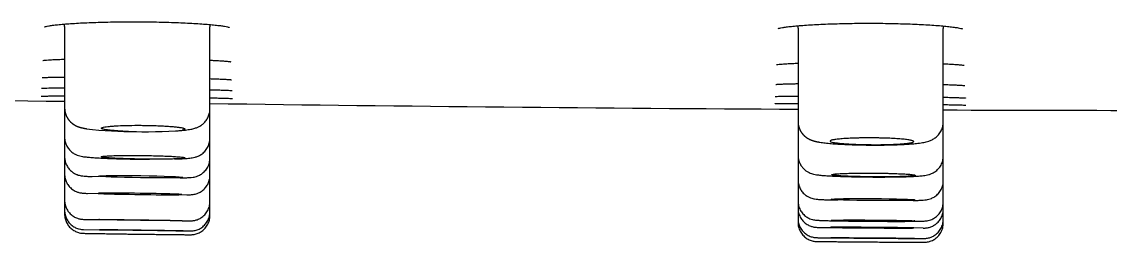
# Model space of a CAD drawing. Header units: millimetres. Extents: x 169 to 4368, y -1049 to 1924.
# Drawn here: x 449.03 to 451.874, y 1204.447 to 1205.024 of the extents above; entities that cross this region are included whole.
import ezdxf

# ---------------------------------------------------------------- set-up
doc = ezdxf.new("R2010")
doc.units = ezdxf.units.MM

msp = doc.modelspace()

# ---------------------------------------------------------------- linework, layer by layer
for p, q in [((449.1415, 1205.0118), (449.1415, 1204.7985)), ((449.5213, 1204.7957), (449.5213, 1205.0107)), ((451.0584, 1205.007), (451.0584, 1204.7633)), ((451.4381, 1204.7617), (451.4381, 1205.0066)), ((449.1415, 1204.7985), (449.1415, 1204.7224)), ((449.5213, 1204.7188), (449.5213, 1204.7957)), ((451.0584, 1204.7633), (451.0584, 1204.675)), ((451.4381, 1204.673), (451.4381, 1204.7617)), ((449.1415, 1204.7224), (449.1415, 1204.671)), ((449.5213, 1204.6672), (449.5213, 1204.7188)), ((449.1415, 1204.671), (449.1415, 1204.6257)), ((449.5213, 1204.622), (449.5213, 1204.6672)), ((451.0584, 1204.675), (451.0584, 1204.6104)), ((451.4381, 1204.6082), (451.4381, 1204.673)), ((449.1415, 1204.6257), (449.1415, 1204.557)), ((449.2138, 1204.6188), (449.231, 1204.6201)), ((449.4439, 1204.6155), (449.432, 1204.6159)), ((449.5213, 1204.5533), (449.5213, 1204.622)), ((451.0584, 1204.6104), (451.0584, 1204.6103)), ((451.0584, 1204.6101), (451.0584, 1204.555)), ((451.4381, 1204.5529), (451.4381, 1204.6082)), ((449.2013, 1204.5748), (449.2295, 1204.5751)), ((449.4482, 1204.5721), (449.4605, 1204.5713)), ((449.1415, 1204.557), (449.1415, 1204.5305)), ((449.5213, 1204.5268), (449.5213, 1204.5533)), ((451.0584, 1204.555), (451.0584, 1204.5362)), ((451.1353, 1204.558), (451.1623, 1204.558)), ((451.3492, 1204.5561), (451.3141, 1204.5561)), ((451.3593, 1204.5563), (451.3492, 1204.5561)), ((451.4381, 1204.5343), (451.4381, 1204.5529)), ((449.1415, 1204.5305), (449.1415, 1204.5206)), ((449.5213, 1204.5168), (449.5213, 1204.5268)), ((451.0584, 1204.5362), (451.0584, 1204.5091)), ((451.0584, 1204.5091), (451.0584, 1204.4992)), ((451.4381, 1204.5071), (451.4381, 1204.5343)), ((449.191, 1204.4805), (449.2324, 1204.4799)), ((449.1923, 1204.5069), (449.2304, 1204.5064)), ((449.4491, 1204.5035), (449.4693, 1204.5031)), ((451.1123, 1204.4859), (451.1427, 1204.486)), ((451.3853, 1204.4841), (451.3614, 1204.4845)), ((451.4381, 1204.4971), (451.4381, 1204.5071)), ((449.3175, 1204.4686), (449.3178, 1204.4686)), ((449.3178, 1204.4686), (449.3242, 1204.4685)), ((449.3242, 1204.4685), (449.3585, 1204.4681)), ((449.3585, 1204.4681), (449.3652, 1204.468)), ((449.3652, 1204.468), (449.3717, 1204.4679)), ((449.4511, 1204.477), (449.4703, 1204.4768))]:
    msp.add_line(p, q)
for centre, radius, start, end in [((449.0421, 1205.0118), 0.0994, 359.9953, 3.5143), ((449.6207, 1205.0107), 0.0994, 176.6257, 180.0033), ((449.5806, 1205.0244), 0.0176, 237.3831, 240.2534), ((450.959, 1205.0071), 0.0994, 359.9932, 3.7189), ((451.5375, 1205.0066), 0.0994, 176.422, 180.0063), ((451.4975, 1205.0204), 0.0175, 237.0072, 239.7749), ((452.1759, 1397.8823), 193.0904, 268.643393, 269.099567), ((452.1759, 1397.8823), 193.0904, 269.212262, 269.668391), ((452.1759, 1397.8823), 193.0904, 269.781078, 270.127466), ((449.325, 1205.772), 1.0356, 262.9739, 270.2514), ((449.3504, 1205.933), 1.1968, 268.0043, 274.6986), ((449.3237, 1205.3671), 0.8986, 268.7122, 269.6064)]:
    msp.add_arc(centre, radius, start, end)
for centre, major_axis, ratio in [((449.3403, 1204.6186), (-0.1093, 0.0015), 0.025085), ((451.2543, 1204.5588), (-0.1093, 0.0008), 0.025351), ((449.3398, 1204.505), (-0.1093, 0.0015), 0.00652), ((451.2548, 1204.5038), (-0.1093, 0.0008), 0.013646), ((449.3418, 1204.4785), (-0.1093, 0.0015), 0.001773), ((451.2532, 1204.458), (-0.1093, 0.0008), 0.0017)]:
    msp.add_ellipse(centre, major_axis=major_axis, ratio=ratio)
for centre, major_axis, ratio, start_param, end_param in [((449.3389, 1204.5735), (0.1093, -0.0015), 0.013602, 2.356383, 5.497976), ((449.3389, 1204.5735), (-0.1093, 0.0015), 0.013849, 2.356383, 5.497976), ((451.252, 1204.4853), (0.1093, -0.0007), 0.007367, 2.356242, 5.497834), ((451.252, 1204.4853), (-0.1093, 0.0008), 0.006386, 2.356241, 5.497834)]:
    msp.add_ellipse(centre, major_axis=major_axis, ratio=ratio, start_param=start_param, end_param=end_param)
for points, knots in [([(449.089, 1205.0107), (449.089, 1205.0107), (449.0896, 1205.0109), (449.0929, 1205.0118), (449.0997, 1205.0132), (449.1098, 1205.0147), (449.1229, 1205.0163), (449.1387, 1205.0177), (449.1569, 1205.0191), (449.1772, 1205.0204), (449.1994, 1205.0215), (449.2231, 1205.0224), (449.2482, 1205.0231), (449.2742, 1205.0236), (449.3009, 1205.0239), (449.3279, 1205.024), (449.355, 1205.0238), (449.3818, 1205.0234), (449.4079, 1205.0228), (449.4332, 1205.0219), (449.4572, 1205.0209), (449.4797, 1205.0197), (449.5004, 1205.0184), (449.519, 1205.0169), (449.5352, 1205.0153), (449.5489, 1205.0137), (449.5595, 1205.0121), (449.5672, 1205.0105), (449.57, 1205.0098), (449.571, 1205.0095)], [0, 0, 0, 0, 0.016299, 0.046349, 0.080968, 0.11791, 0.155884, 0.194324, 0.233108, 0.272013, 0.311005, 0.349978, 0.389094, 0.42813, 0.467209, 0.506304, 0.545361, 0.584431, 0.623531, 0.662612, 0.701584, 0.740648, 0.779586, 0.818391, 0.856995, 0.895141, 0.932478, 0.967965, 1, 1, 1, 1]), ([(451.0062, 1205.006), (451.0062, 1205.006), (451.0069, 1205.0063), (451.0104, 1205.0073), (451.0175, 1205.0087), (451.0278, 1205.0103), (451.041, 1205.0119), (451.0569, 1205.0134), (451.0752, 1205.0149), (451.0957, 1205.0162), (451.1179, 1205.0174), (451.1418, 1205.0183), (451.1669, 1205.0191), (451.1929, 1205.0197), (451.2196, 1205.02), (451.2467, 1205.0201), (451.2737, 1205.0199), (451.3005, 1205.0195), (451.3266, 1205.0189), (451.3518, 1205.0181), (451.3757, 1205.0171), (451.398, 1205.0159), (451.4186, 1205.0145), (451.4371, 1205.013), (451.4531, 1205.0114), (451.4666, 1205.0097), (451.477, 1205.0081), (451.4843, 1205.0066), (451.487, 1205.0059), (451.4879, 1205.0056)], [0, 0, 0, 0, 0.017909, 0.048303, 0.083056, 0.120033, 0.158048, 0.196497, 0.235307, 0.274241, 0.313236, 0.352233, 0.391372, 0.430418, 0.46951, 0.508628, 0.547702, 0.586789, 0.625905, 0.664989, 0.703975, 0.743048, 0.781993, 0.820793, 0.859398, 0.897479, 0.934715, 0.96995, 1, 1, 1, 1]), ([(449.0846, 1204.9227), (449.0846, 1204.9227), (449.0858, 1204.9229), (449.0904, 1204.9235), (449.0987, 1204.9241), (449.1103, 1204.9248), (449.1246, 1204.9254), (449.1357, 1204.9258), (449.1415, 1204.926)], [0, 0, 0, 0, 0.1130451, 0.2736844, 0.4513582, 0.635384, 0.822003, 1, 1, 1, 1]), ([(449.5213, 1204.9233), (449.5252, 1204.9231), (449.5346, 1204.9227), (449.5479, 1204.9219), (449.56, 1204.9211), (449.5691, 1204.9203), (449.5728, 1204.9198), (449.5742, 1204.9196)], [0, 0, 0, 0, 0.14531, 0.3682386, 0.5880258, 0.8026214, 1, 1, 1, 1]), ([(449.5742, 1204.9196), (449.5743, 1204.9196), (449.5744, 1204.9195), (449.5747, 1204.9195), (449.5749, 1204.9195), (449.5751, 1204.9194), (449.5753, 1204.9194), (449.5755, 1204.9194), (449.5756, 1204.9193), (449.5757, 1204.9193), (449.5758, 1204.9193), (449.5759, 1204.9193), (449.576, 1204.9193), (449.576, 1204.9192), (449.576, 1204.9192), (449.576, 1204.9192), (449.576, 1204.9192)], [0, 0, 0, 0, 0.0551, 0.140291, 0.224139, 0.306411, 0.387031, 0.465922, 0.543014, 0.618238, 0.691534, 0.762847, 0.832133, 0.899355, 0.964491, 1, 1, 1, 1]), ([(451.0021, 1204.9117), (451.0021, 1204.9117), (451.0035, 1204.912), (451.0085, 1204.9126), (451.017, 1204.9134), (451.0288, 1204.9142), (451.0428, 1204.9149), (451.0533, 1204.9153), (451.0584, 1204.9155)], [0, 0, 0, 0, 0.125277, 0.288461, 0.467555, 0.652937, 0.840999, 1, 1, 1, 1]), ([(451.4381, 1204.914), (451.4424, 1204.9138), (451.4521, 1204.9134), (451.4655, 1204.9126), (451.4774, 1204.9117), (451.4862, 1204.9108), (451.4896, 1204.9104), (451.491, 1204.9101)], [0, 0, 0, 0, 0.157831, 0.379675, 0.598144, 0.810588, 1, 1, 1, 1]), ([(451.491, 1204.9101), (451.4911, 1204.9101), (451.4912, 1204.9101), (451.4914, 1204.9101), (451.4916, 1204.91), (451.4918, 1204.91), (451.492, 1204.91), (451.4922, 1204.9099), (451.4923, 1204.9099), (451.4924, 1204.9099), (451.4925, 1204.9099), (451.4926, 1204.9098), (451.4926, 1204.9098), (451.4927, 1204.9098), (451.4927, 1204.9098), (451.4927, 1204.9098), (451.4927, 1204.9098)], [0, 0, 0, 0, 0.057723, 0.145683, 0.232214, 0.317078, 0.400202, 0.481516, 0.560954, 0.638456, 0.713968, 0.787444, 0.858848, 0.928152, 0.995343, 1, 1, 1, 1]), ([(449.0824, 1204.8777), (449.0824, 1204.8777), (449.0829, 1204.8777), (449.0857, 1204.878), (449.0921, 1204.8783), (449.1019, 1204.8786), (449.1145, 1204.8789), (449.1281, 1204.8791), (449.1376, 1204.8792), (449.1415, 1204.8792)], [0, 0, 0, 0, 0.049293, 0.192302, 0.358428, 0.531881, 0.708008, 0.885053, 1, 1, 1, 1]), ([(449.0815, 1204.8501), (449.0815, 1204.8501), (449.0818, 1204.8501), (449.0841, 1204.8503), (449.0901, 1204.8505), (449.0994, 1204.8507), (449.1117, 1204.8508), (449.1259, 1204.8509), (449.1365, 1204.851), (449.1415, 1204.851)], [0, 0, 0, 0, 0.030321, 0.168521, 0.333093, 0.504981, 0.679279, 0.854506, 1, 1, 1, 1]), ([(449.5213, 1204.8751), (449.5254, 1204.8749), (449.535, 1204.8746), (449.5484, 1204.8741), (449.5605, 1204.8735), (449.5698, 1204.873), (449.5737, 1204.8726), (449.5754, 1204.8725)], [0, 0, 0, 0, 0.151335, 0.36962, 0.585794, 0.799089, 1, 1, 1, 1]), ([(449.5754, 1204.8725), (449.5755, 1204.8725), (449.5757, 1204.8725), (449.5759, 1204.8724), (449.5762, 1204.8724), (449.5765, 1204.8724), (449.5767, 1204.8724), (449.577, 1204.8723), (449.5772, 1204.8723), (449.5774, 1204.8723), (449.5775, 1204.8723), (449.5776, 1204.8722), (449.5778, 1204.8722), (449.5778, 1204.8722), (449.5779, 1204.8722), (449.578, 1204.8722), (449.578, 1204.8722), (449.578, 1204.8722), (449.578, 1204.8722)], [0, 0, 0, 0, 0.044536, 0.118406, 0.191354, 0.263188, 0.33382, 0.40316, 0.471114, 0.537586, 0.602479, 0.665697, 0.727148, 0.786749, 0.844423, 0.900108, 0.953755, 1, 1, 1, 1]), ([(451.0001, 1204.8599), (451, 1204.8599), (451.0006, 1204.86), (451.0035, 1204.8603), (451.0101, 1204.8607), (451.0199, 1204.8611), (451.0327, 1204.8615), (451.0459, 1204.8619), (451.0549, 1204.862), (451.0584, 1204.8621)], [0, 0, 0, 0, 0.0548906, 0.1992055, 0.3664679, 0.5413367, 0.7191327, 0.8978992, 1, 1, 1, 1]), ([(451.4381, 1204.8597), (451.4424, 1204.8596), (451.4521, 1204.8593), (451.4656, 1204.8588), (451.4776, 1204.8582), (451.4868, 1204.8576), (451.4906, 1204.8573), (451.4922, 1204.8571)], [0, 0, 0, 0, 0.157331, 0.374464, 0.589297, 0.800737, 1, 1, 1, 1]), ([(451.4922, 1204.8571), (451.4923, 1204.8571), (451.4925, 1204.8571), (451.4927, 1204.8571), (451.493, 1204.857), (451.4933, 1204.857), (451.4935, 1204.857), (451.4937, 1204.8569), (451.4939, 1204.8569), (451.4941, 1204.8569), (451.4942, 1204.8569), (451.4943, 1204.8569), (451.4944, 1204.8568), (451.4945, 1204.8568), (451.4946, 1204.8568), (451.4946, 1204.8568), (451.4946, 1204.8568), (451.4946, 1204.8568), (451.4946, 1204.8568)], [0, 0, 0, 0, 0.046954, 0.123499, 0.199015, 0.273293, 0.346249, 0.417792, 0.487833, 0.556279, 0.623043, 0.688037, 0.751183, 0.812409, 0.871654, 0.928871, 0.984026, 1, 1, 1, 1]), ([(449.0805, 1204.8294), (449.0805, 1204.8294), (449.0808, 1204.8294), (449.0827, 1204.8295), (449.0884, 1204.8296), (449.0975, 1204.8297), (449.1095, 1204.8297), (449.1242, 1204.8297), (449.1356, 1204.8297), (449.1415, 1204.8297)], [0, 0, 0, 0, 0.01874, 0.153984, 0.317678, 0.487841, 0.659938, 0.832804, 1, 1, 1, 1]), ([(449.5213, 1204.8462), (449.5251, 1204.8461), (449.5346, 1204.8459), (449.548, 1204.8454), (449.5604, 1204.845), (449.5701, 1204.8446), (449.5742, 1204.8443), (449.576, 1204.8442)], [0, 0, 0, 0, 0.141088, 0.360941, 0.579086, 0.795417, 1, 1, 1, 1]), ([(449.5213, 1204.825), (449.5251, 1204.8249), (449.5345, 1204.8247), (449.5481, 1204.8243), (449.5607, 1204.824), (449.5704, 1204.8236), (449.5745, 1204.8235), (449.5764, 1204.8234)], [0, 0, 0, 0, 0.138863, 0.36005, 0.579839, 0.798427, 1, 1, 1, 1]), ([(449.576, 1204.8442), (449.5761, 1204.8442), (449.5763, 1204.8442), (449.5766, 1204.8442), (449.5769, 1204.8442), (449.5772, 1204.8441), (449.5775, 1204.8441), (449.5777, 1204.8441), (449.578, 1204.8441), (449.5782, 1204.844), (449.5784, 1204.844), (449.5786, 1204.844), (449.5787, 1204.844), (449.5788, 1204.844), (449.5789, 1204.844), (449.579, 1204.844), (449.5791, 1204.844), (449.5791, 1204.844), (449.5791, 1204.844), (449.5791, 1204.844), (449.5791, 1204.844)], [0, 0, 0, 0, 0.039296, 0.107151, 0.174338, 0.240705, 0.306174, 0.370659, 0.434066, 0.496291, 0.557226, 0.616757, 0.674765, 0.731132, 0.785745, 0.838497, 0.889294, 0.938055, 0.984722, 1, 1, 1, 1]), ([(449.5764, 1204.8234), (449.5764, 1204.8234), (449.5766, 1204.8234), (449.5769, 1204.8233), (449.5773, 1204.8233), (449.5776, 1204.8233), (449.5779, 1204.8233), (449.5782, 1204.8233), (449.5785, 1204.8232), (449.5787, 1204.8232), (449.5789, 1204.8232), (449.5791, 1204.8232), (449.5793, 1204.8232), (449.5795, 1204.8232), (449.5796, 1204.8232), (449.5797, 1204.8232), (449.5798, 1204.8232), (449.5798, 1204.8231), (449.5799, 1204.8231), (449.5799, 1204.8231), (449.5799, 1204.8231), (449.5799, 1204.8231)], [0, 0, 0, 0, 0.036025, 0.09987, 0.163214, 0.225942, 0.287988, 0.349276, 0.409722, 0.469228, 0.527686, 0.584978, 0.640974, 0.69554, 0.748532, 0.799811, 0.849241, 0.896697, 0.942073, 0.980905, 1, 1, 1, 1]), ([(450.9985, 1204.8285), (450.9985, 1204.8285), (450.9989, 1204.8285), (451.0013, 1204.8287), (451.0074, 1204.8289), (451.0168, 1204.8292), (451.0292, 1204.8294), (451.0433, 1204.8295), (451.0536, 1204.8296), (451.0584, 1204.8296)], [0, 0, 0, 0, 0.034557, 0.17469, 0.339975, 0.512255, 0.686838, 0.862275, 1, 1, 1, 1]), ([(451.4381, 1204.8265), (451.4422, 1204.8264), (451.4519, 1204.8262), (451.4655, 1204.8258), (451.4778, 1204.8254), (451.4873, 1204.825), (451.4913, 1204.8248), (451.493, 1204.8247)], [0, 0, 0, 0, 0.150516, 0.36958, 0.586934, 0.802306, 1, 1, 1, 1]), ([(451.493, 1204.8247), (451.4931, 1204.8247), (451.4933, 1204.8247), (451.4936, 1204.8246), (451.4939, 1204.8246), (451.4942, 1204.8246), (451.4945, 1204.8246), (451.4947, 1204.8245), (451.495, 1204.8245), (451.4952, 1204.8245), (451.4954, 1204.8245), (451.4955, 1204.8245), (451.4957, 1204.8245), (451.4958, 1204.8245), (451.4959, 1204.8244), (451.496, 1204.8244), (451.496, 1204.8244), (451.4961, 1204.8244), (451.4961, 1204.8244), (451.4961, 1204.8244), (451.4961, 1204.8244)], [0, 0, 0, 0, 0.039902, 0.1085, 0.1764, 0.243445, 0.309555, 0.374642, 0.438611, 0.501359, 0.562776, 0.62275, 0.681164, 0.737905, 0.792863, 0.845935, 0.897033, 0.946085, 0.993037, 1, 1, 1, 1]), ([(449.1415, 1204.7985), (449.1415, 1204.7985), (449.1415, 1204.7982), (449.1415, 1204.7975), (449.1416, 1204.7966), (449.1416, 1204.7956), (449.1417, 1204.7946), (449.1417, 1204.7937), (449.1418, 1204.7927), (449.142, 1204.7918), (449.1421, 1204.7909), (449.1422, 1204.7899), (449.1424, 1204.789), (449.1426, 1204.7881), (449.1428, 1204.7871), (449.143, 1204.7862), (449.1433, 1204.7853), (449.1435, 1204.7844), (449.1438, 1204.7835), (449.1441, 1204.7826), (449.1444, 1204.7817), (449.1447, 1204.7808), (449.145, 1204.7799), (449.1454, 1204.779), (449.1458, 1204.7782), (449.1461, 1204.7773), (449.1465, 1204.7765), (449.1469, 1204.7756), (449.1474, 1204.7748), (449.1478, 1204.774), (449.1483, 1204.7732), (449.1487, 1204.7724), (449.1492, 1204.7716), (449.1497, 1204.7708), (449.1502, 1204.7701), (449.1507, 1204.7693), (449.1512, 1204.7686), (449.1518, 1204.7679), (449.1523, 1204.7671), (449.1529, 1204.7664), (449.1534, 1204.7657), (449.154, 1204.7651), (449.1546, 1204.7644), (449.1552, 1204.7638), (449.1558, 1204.7631), (449.1564, 1204.7625), (449.157, 1204.7619), (449.1576, 1204.7613), (449.1582, 1204.7607), (449.1588, 1204.7602), (449.1595, 1204.7596), (449.1601, 1204.7591), (449.1607, 1204.7586), (449.1613, 1204.7581), (449.1619, 1204.7576), (449.1625, 1204.7572), (449.1632, 1204.7567), (449.1638, 1204.7563), (449.1644, 1204.7559), (449.165, 1204.7554), (449.1656, 1204.755), (449.1663, 1204.7547), (449.1669, 1204.7543), (449.1675, 1204.7539), (449.1681, 1204.7536), (449.1687, 1204.7532), (449.1693, 1204.7529), (449.1699, 1204.7526), (449.1706, 1204.7522), (449.1712, 1204.7519), (449.1718, 1204.7516), (449.1724, 1204.7513), (449.1729, 1204.7511), (449.1735, 1204.7508), (449.1741, 1204.7506), (449.1747, 1204.7503), (449.1753, 1204.7501), (449.1759, 1204.7498), (449.1766, 1204.7496), (449.1772, 1204.7493), (449.1779, 1204.7491), (449.1785, 1204.7489), (449.1792, 1204.7486), (449.1799, 1204.7484), (449.1806, 1204.7482), (449.1813, 1204.748), (449.1821, 1204.7477), (449.1828, 1204.7475), (449.1836, 1204.7473), (449.1845, 1204.747), (449.1855, 1204.7468), (449.1865, 1204.7465), (449.1877, 1204.7462), (449.1889, 1204.746), (449.1903, 1204.7457), (449.1917, 1204.7454), (449.1931, 1204.7451), (449.1945, 1204.7448), (449.1958, 1204.7446), (449.1971, 1204.7444), (449.1978, 1204.7443), (449.1983, 1204.7442)], [0, 0, 0, 0, 0.000393, 0.009089, 0.017779, 0.026463, 0.035142, 0.043816, 0.052484, 0.061147, 0.069804, 0.078457, 0.087104, 0.095746, 0.104383, 0.113015, 0.121643, 0.130264, 0.138881, 0.147493, 0.156099, 0.1647, 0.173294, 0.181883, 0.190466, 0.199042, 0.207612, 0.216173, 0.224727, 0.233272, 0.241808, 0.250335, 0.25885, 0.267353, 0.275844, 0.28432, 0.292782, 0.301226, 0.309652, 0.318059, 0.326444, 0.334805, 0.343142, 0.351488, 0.360263, 0.368441, 0.376597, 0.384722, 0.392815, 0.400878, 0.40891, 0.416911, 0.424884, 0.43283, 0.440751, 0.448651, 0.456532, 0.464401, 0.472261, 0.480118, 0.487979, 0.495848, 0.503734, 0.511645, 0.51959, 0.52758, 0.535625, 0.543738, 0.55193, 0.560216, 0.56861, 0.57713, 0.584173, 0.591415, 0.600112, 0.608933, 0.617921, 0.627097, 0.636484, 0.646109, 0.655999, 0.666189, 0.676714, 0.687618, 0.698949, 0.710768, 0.723143, 0.736153, 0.749144, 0.764562, 0.781024, 0.798841, 0.818306, 0.839755, 0.863434, 0.889056, 0.91514, 0.937303, 0.95837, 0.980657, 1, 1, 1, 1]), ([(449.4319, 1204.7385), (449.4368, 1204.7388), (449.4451, 1204.7394), (449.4589, 1204.7408), (449.4704, 1204.7425), (449.4804, 1204.7447), (449.4891, 1204.7478), (449.4971, 1204.752), (449.5048, 1204.7577), (449.5118, 1204.7655), (449.5172, 1204.7747), (449.5205, 1204.7853), (449.5213, 1204.7919), (449.5213, 1204.7957)], [0, 0, 0, 0, 0.111211, 0.23734, 0.393085, 0.519857, 0.598368, 0.663472, 0.72879, 0.796954, 0.865967, 0.933661, 1, 1, 1, 1]), ([(450.9977, 1204.8096), (450.9977, 1204.8096), (450.9979, 1204.8097), (451, 1204.8098), (451.0058, 1204.8099), (451.0149, 1204.8101), (451.0271, 1204.8102), (451.0416, 1204.8102), (451.0527, 1204.8103), (451.0584, 1204.8103)], [0, 0, 0, 0, 0.02314, 0.160366, 0.324474, 0.494843, 0.667062, 0.84001, 1, 1, 1, 1]), ([(451.4381, 1204.8072), (451.442, 1204.8072), (451.4515, 1204.807), (451.465, 1204.8068), (451.4777, 1204.8065), (451.4875, 1204.8062), (451.4917, 1204.8061), (451.4936, 1204.806)], [0, 0, 0, 0, 0.139697, 0.359668, 0.578385, 0.796146, 1, 1, 1, 1]), ([(451.4936, 1204.806), (451.4936, 1204.806), (451.4938, 1204.806), (451.4942, 1204.806), (451.4945, 1204.806), (451.4949, 1204.8059), (451.4952, 1204.8059), (451.4955, 1204.8059), (451.4958, 1204.8059), (451.496, 1204.8059), (451.4962, 1204.8059), (451.4964, 1204.8059), (451.4966, 1204.8059), (451.4968, 1204.8058), (451.4969, 1204.8058), (451.497, 1204.8058), (451.4971, 1204.8058), (451.4972, 1204.8058), (451.4972, 1204.8058), (451.4973, 1204.8058), (451.4973, 1204.8058), (451.4973, 1204.8058)], [0, 0, 0, 0, 0.034752, 0.096947, 0.158706, 0.219928, 0.280555, 0.340517, 0.399736, 0.458119, 0.515563, 0.571952, 0.627155, 0.681032, 0.733435, 0.784207, 0.833197, 0.880258, 0.92526, 0.963711, 1, 1, 1, 1]), ([(449.3088, 1204.7369), (449.2985, 1204.7373), (449.2891, 1204.7378), (449.2784, 1204.7385), (449.2763, 1204.7387), (449.2722, 1204.739), (449.2703, 1204.7391), (449.2646, 1204.7396), (449.2612, 1204.74), (449.2549, 1204.7407), (449.252, 1204.7411), (449.2471, 1204.7419), (449.245, 1204.7423), (449.2424, 1204.7429), (449.2416, 1204.7431), (449.2403, 1204.7435), (449.2397, 1204.7437), (449.2382, 1204.7443), (449.2371, 1204.7451), (449.2375, 1204.746), (449.2384, 1204.7466), (449.2389, 1204.7468), (449.2399, 1204.7472), (449.2405, 1204.7474), (449.2426, 1204.748), (449.2443, 1204.7483), (449.2486, 1204.7491), (449.2512, 1204.7494), (449.2569, 1204.7501), (449.2601, 1204.7504), (449.2653, 1204.7508), (449.2671, 1204.751), (449.2709, 1204.7512), (449.2729, 1204.7514), (449.2831, 1204.752), (449.2922, 1204.7523), (449.3121, 1204.7528), (449.3224, 1204.753), (449.3359, 1204.753), (449.3386, 1204.753), (449.344, 1204.7529), (449.3467, 1204.7529), (449.3548, 1204.7528), (449.3601, 1204.7527), (449.3708, 1204.7525), (449.3761, 1204.7523), (449.3863, 1204.7519), (449.3913, 1204.7517), (449.3985, 1204.7514), (449.4008, 1204.7512), (449.4055, 1204.751), (449.4078, 1204.7508), (449.4144, 1204.7504), (449.4227, 1204.7498), (449.4299, 1204.7491), (449.4365, 1204.7483), (449.4395, 1204.7479), (449.4448, 1204.7471), (449.447, 1204.7467), (449.4499, 1204.7461), (449.4508, 1204.7459), (449.4523, 1204.7455), (449.453, 1204.7453), (449.4547, 1204.7446), (449.4555, 1204.7442), (449.456, 1204.7436), (449.4561, 1204.7434), (449.4561, 1204.7429), (449.456, 1204.7427), (449.4549, 1204.7417), (449.4525, 1204.7409), (449.4485, 1204.7402)], [0, 0, 0, 0, 0.0625, 0.0625, 0.078125, 0.078125, 0.09375, 0.09375, 0.125, 0.125, 0.15625, 0.15625, 0.1875, 0.1875, 0.203125, 0.203125, 0.21875, 0.21875, 0.25, 0.28125, 0.28125, 0.296875, 0.296875, 0.3125, 0.3125, 0.34375, 0.34375, 0.375, 0.375, 0.40625, 0.40625, 0.421875, 0.421875, 0.4375, 0.4375, 0.5, 0.5, 0.5625, 0.5625, 0.578125, 0.578125, 0.59375, 0.59375, 0.625, 0.625, 0.65625, 0.65625, 0.6875, 0.6875, 0.703125, 0.703125, 0.71875, 0.71875, 0.75, 0.78125, 0.78125, 0.8125, 0.8125, 0.84375, 0.84375, 0.859375, 0.859375, 0.875, 0.875, 0.90625, 0.90625, 0.921875, 0.921875, 0.9375, 0.9375, 1, 1, 1, 1]), ([(451.0584, 1204.7633), (451.0584, 1204.763), (451.0584, 1204.7624), (451.0584, 1204.7614), (451.0584, 1204.7605), (451.0585, 1204.7595), (451.0586, 1204.7586), (451.0587, 1204.7576), (451.0588, 1204.7567), (451.0589, 1204.7557), (451.0591, 1204.7548), (451.0592, 1204.7538), (451.0594, 1204.7529), (451.0596, 1204.752), (451.0598, 1204.7511), (451.0601, 1204.7501), (451.0603, 1204.7492), (451.0606, 1204.7483), (451.0609, 1204.7474), (451.0612, 1204.7465), (451.0615, 1204.7456), (451.0618, 1204.7448), (451.0622, 1204.7439), (451.0626, 1204.743), (451.0629, 1204.7422), (451.0633, 1204.7413), (451.0637, 1204.7405), (451.0642, 1204.7397), (451.0646, 1204.7388), (451.0651, 1204.738), (451.0655, 1204.7372), (451.066, 1204.7364), (451.0665, 1204.7357), (451.067, 1204.7349), (451.0675, 1204.7341), (451.068, 1204.7334), (451.0686, 1204.7327), (451.0691, 1204.732), (451.0697, 1204.7313), (451.0702, 1204.7306), (451.0708, 1204.7299), (451.0714, 1204.7292), (451.072, 1204.7286), (451.0726, 1204.7279), (451.0732, 1204.7273), (451.0738, 1204.7267), (451.0744, 1204.7261), (451.075, 1204.7256), (451.0756, 1204.725), (451.0762, 1204.7245), (451.0768, 1204.7239), (451.0774, 1204.7234), (451.0781, 1204.7229), (451.0787, 1204.7224), (451.0793, 1204.722), (451.0799, 1204.7215), (451.0806, 1204.7211), (451.0812, 1204.7206), (451.0818, 1204.7202), (451.0824, 1204.7198), (451.083, 1204.7194), (451.0837, 1204.719), (451.0843, 1204.7187), (451.0849, 1204.7183), (451.0855, 1204.7179), (451.0862, 1204.7176), (451.0868, 1204.7173), (451.0874, 1204.7169), (451.088, 1204.7166), (451.0886, 1204.7163), (451.0892, 1204.7161), (451.0898, 1204.7158), (451.0903, 1204.7155), (451.091, 1204.7153), (451.0916, 1204.715), (451.0922, 1204.7147), (451.0929, 1204.7145), (451.0935, 1204.7142), (451.0942, 1204.714), (451.0948, 1204.7137), (451.0955, 1204.7135), (451.0962, 1204.7133), (451.0969, 1204.713), (451.0976, 1204.7128), (451.0983, 1204.7126), (451.0991, 1204.7123), (451.0998, 1204.7121), (451.1007, 1204.7119), (451.1016, 1204.7116), (451.1026, 1204.7114), (451.1036, 1204.7111), (451.1048, 1204.7108), (451.106, 1204.7105), (451.1074, 1204.7102), (451.1089, 1204.7099), (451.1103, 1204.7097), (451.1117, 1204.7094), (451.1131, 1204.7092), (451.1142, 1204.709), (451.1148, 1204.7089), (451.1151, 1204.7088)], [0, 0, 0, 0, 0.008213, 0.016945, 0.025671, 0.034392, 0.043107, 0.051817, 0.060522, 0.069221, 0.077916, 0.086605, 0.095289, 0.103969, 0.112643, 0.121313, 0.129977, 0.138637, 0.147291, 0.15594, 0.164584, 0.173223, 0.181855, 0.190482, 0.199102, 0.207716, 0.216323, 0.224922, 0.233513, 0.242095, 0.250667, 0.259229, 0.26778, 0.276319, 0.284844, 0.293354, 0.301849, 0.310326, 0.318784, 0.327222, 0.335638, 0.34403, 0.352548, 0.360916, 0.369161, 0.377381, 0.385574, 0.393739, 0.401877, 0.409988, 0.418073, 0.426134, 0.434173, 0.442192, 0.450195, 0.458186, 0.466169, 0.474149, 0.482133, 0.490124, 0.498131, 0.50616, 0.514222, 0.522325, 0.530479, 0.538696, 0.546988, 0.555367, 0.563848, 0.572447, 0.579672, 0.586721, 0.595477, 0.604341, 0.61336, 0.622553, 0.631941, 0.641549, 0.651402, 0.661531, 0.67197, 0.682756, 0.693933, 0.705554, 0.717678, 0.728997, 0.742329, 0.755099, 0.770796, 0.787518, 0.805593, 0.825293, 0.846917, 0.870633, 0.896085, 0.921885, 0.944011, 0.967411, 0.989643, 1, 1, 1, 1]), ([(451.1151, 1204.7088), (451.12, 1204.708), (451.1285, 1204.7069), (451.1448, 1204.7053), (451.1618, 1204.704), (451.1804, 1204.703), (451.2, 1204.7022), (451.2205, 1204.7017), (451.2415, 1204.7013), (451.2626, 1204.7013), (451.2835, 1204.7014), (451.3037, 1204.7019), (451.3229, 1204.7025), (451.3409, 1204.7034), (451.3574, 1204.7046), (451.3732, 1204.7061), (451.3868, 1204.7082), (451.3979, 1204.7107), (451.4082, 1204.7147), (451.4174, 1204.7201), (451.4259, 1204.728), (451.4328, 1204.7379), (451.4371, 1204.7499), (451.4381, 1204.7574), (451.4381, 1204.7617)], [0, 0, 0, 0, 0.05648, 0.109289, 0.159707, 0.2092, 0.258159, 0.306807, 0.355384, 0.403825, 0.452412, 0.501063, 0.550168, 0.599812, 0.650713, 0.703704, 0.768256, 0.822942, 0.855969, 0.883928, 0.912789, 0.942471, 0.971733, 1, 1, 1, 1]), ([(449.1415, 1204.7224), (449.1415, 1204.7179), (449.1425, 1204.7103), (449.147, 1204.6983), (449.1539, 1204.6887), (449.1623, 1204.6812), (449.1708, 1204.6764), (449.1787, 1204.6734), (449.1873, 1204.6714), (449.1963, 1204.6702), (449.2094, 1204.669), (449.2239, 1204.668), (449.2401, 1204.6671), (449.2579, 1204.6664), (449.2771, 1204.6657), (449.2974, 1204.6652), (449.3184, 1204.6647), (449.3396, 1204.6645), (449.3547, 1204.6644), (449.3625, 1204.6643), (449.3635, 1204.6643)], [0, 0, 0, 0, 0.040335, 0.080466, 0.12001, 0.157851, 0.191601, 0.223364, 0.264637, 0.356491, 0.435252, 0.507855, 0.578215, 0.647521, 0.71638, 0.784986, 0.853353, 0.921824, 0.990191, 1, 1, 1, 1]), ([(449.429, 1204.665), (449.4309, 1204.6651), (449.438, 1204.6653), (449.4497, 1204.6657), (449.4633, 1204.6666), (449.4728, 1204.6676), (449.4815, 1204.6692), (449.49, 1204.6719), (449.4993, 1204.6767), (449.5082, 1204.6844), (449.5155, 1204.6943), (449.5202, 1204.7065), (449.5212, 1204.7143), (449.5213, 1204.7188)], [0, 0, 0, 0, 0.045359, 0.175907, 0.315927, 0.488222, 0.574493, 0.637605, 0.702364, 0.775641, 0.850121, 0.925435, 1, 1, 1, 1]), ([(451.3607, 1204.7105), (451.3607, 1204.7099), (451.36, 1204.7093), (451.358, 1204.7085), (451.3571, 1204.7082), (451.355, 1204.7077), (451.3538, 1204.7074), (451.3497, 1204.7066), (451.3464, 1204.7061), (451.3404, 1204.7055), (451.3383, 1204.7052), (451.3337, 1204.7048), (451.3313, 1204.7046), (451.3238, 1204.7041), (451.3183, 1204.7037), (451.3093, 1204.7033), (451.3062, 1204.7032), (451.2999, 1204.703), (451.2934, 1204.7028), (451.2867, 1204.7026), (451.2799, 1204.7025), (451.2764, 1204.7024), (451.2657, 1204.7023), (451.2586, 1204.7023), (451.2479, 1204.7024), (451.2443, 1204.7024), (451.2372, 1204.7025), (451.2336, 1204.7026), (451.2231, 1204.7028), (451.2162, 1204.703), (451.2063, 1204.7034), (451.203, 1204.7035), (451.1967, 1204.7038), (451.1936, 1204.704), (451.1847, 1204.7045), (451.1792, 1204.7049), (451.169, 1204.7058), (451.1645, 1204.7062), (451.1585, 1204.707), (451.1567, 1204.7072), (451.1533, 1204.7077), (451.1518, 1204.708), (451.1476, 1204.7088), (451.1456, 1204.7094), (451.1428, 1204.7105), (451.1421, 1204.7111), (451.142, 1204.7123), (451.1427, 1204.7128), (451.1448, 1204.7137), (451.1457, 1204.714), (451.1477, 1204.7145), (451.1501, 1204.715), (451.1532, 1204.7156), (451.1565, 1204.7161), (451.1584, 1204.7163), (451.1643, 1204.717), (451.1689, 1204.7174), (451.1764, 1204.718), (451.1791, 1204.7182), (451.1846, 1204.7186), (451.1875, 1204.7187), (451.1964, 1204.7192), (451.2027, 1204.7194), (451.2126, 1204.7197), (451.216, 1204.7198), (451.2229, 1204.7199), (451.2264, 1204.72), (451.2369, 1204.7201), (451.244, 1204.7201), (451.2548, 1204.7201), (451.2584, 1204.7201), (451.2656, 1204.72), (451.2726, 1204.7198), (451.2796, 1204.7196), (451.2864, 1204.7194), (451.2898, 1204.7193), (451.2998, 1204.7189), (451.3061, 1204.7186), (451.318, 1204.7179), (451.3236, 1204.7175), (451.3337, 1204.7166), (451.3382, 1204.7161), (451.3442, 1204.7153), (451.3461, 1204.715), (451.3495, 1204.7145), (451.3525, 1204.714), (451.3549, 1204.7134), (451.357, 1204.7128), (451.3579, 1204.7125), (451.36, 1204.7117), (451.3607, 1204.7111), (451.3607, 1204.7105)], [0, 0, 0, 0, 0.03125, 0.03125, 0.046875, 0.046875, 0.0625, 0.0625, 0.09375, 0.09375, 0.109375, 0.109375, 0.125, 0.125, 0.15625, 0.15625, 0.171875, 0.171875, 0.1875, 0.203125, 0.203125, 0.21875, 0.21875, 0.25, 0.25, 0.265625, 0.265625, 0.28125, 0.28125, 0.3125, 0.3125, 0.328125, 0.328125, 0.34375, 0.34375, 0.375, 0.375, 0.40625, 0.40625, 0.421875, 0.421875, 0.4375, 0.4375, 0.46875, 0.46875, 0.5, 0.5, 0.53125, 0.53125, 0.546875, 0.546875, 0.5625, 0.578125, 0.578125, 0.59375, 0.59375, 0.625, 0.625, 0.640625, 0.640625, 0.65625, 0.65625, 0.6875, 0.6875, 0.703125, 0.703125, 0.71875, 0.71875, 0.75, 0.75, 0.765625, 0.765625, 0.78125, 0.796875, 0.796875, 0.8125, 0.8125, 0.84375, 0.84375, 0.875, 0.875, 0.90625, 0.90625, 0.921875, 0.921875, 0.9375, 0.953125, 0.953125, 0.96875, 0.96875, 1, 1, 1, 1]), ([(449.1415, 1204.671), (449.1415, 1204.6671), (449.1423, 1204.6604), (449.1458, 1204.6497), (449.1515, 1204.6405), (449.1588, 1204.6327), (449.1667, 1204.6272), (449.1741, 1204.6238), (449.1805, 1204.622), (449.1865, 1204.6208), (449.1929, 1204.6201), (449.1981, 1204.6197), (449.2022, 1204.6194)], [0, 0, 0, 0, 0.088142, 0.179514, 0.269927, 0.358625, 0.44198, 0.511866, 0.572603, 0.645835, 0.805103, 1, 1, 1, 1]), ([(449.4553, 1204.6673), (449.4561, 1204.6676), (449.4561, 1204.668), (449.4552, 1204.6684), (449.4547, 1204.6686), (449.4533, 1204.6689), (449.4525, 1204.6691), (449.4494, 1204.6696), (449.4467, 1204.6699), (449.4418, 1204.6704), (449.4399, 1204.6706), (449.436, 1204.6709), (449.4339, 1204.671), (449.4271, 1204.6715), (449.4221, 1204.6718), (449.4139, 1204.6722), (449.411, 1204.6723), (449.405, 1204.6726), (449.399, 1204.6728), (449.3925, 1204.673), (449.386, 1204.6732), (449.3826, 1204.6733), (449.3722, 1204.6736), (449.3653, 1204.6738), (449.3546, 1204.6739), (449.3511, 1204.674), (449.3438, 1204.6741), (449.3402, 1204.6741), (449.3296, 1204.6742), (449.3226, 1204.6742), (449.3122, 1204.6742), (449.3088, 1204.6742), (449.3022, 1204.6742), (449.2989, 1204.6742), (449.2895, 1204.6741), (449.2835, 1204.674), (449.2723, 1204.6737), (449.2672, 1204.6735), (449.2603, 1204.6733), (449.2582, 1204.6732), (449.2541, 1204.673), (449.2523, 1204.6728), (449.2471, 1204.6725), (449.2443, 1204.6722), (449.2401, 1204.6717), (449.2386, 1204.6714), (449.2371, 1204.6708), (449.2371, 1204.6705), (449.238, 1204.67), (449.2385, 1204.6699), (449.2399, 1204.6696), (449.2416, 1204.6692), (449.2439, 1204.6689), (449.2466, 1204.6686), (449.2481, 1204.6684), (449.2531, 1204.668), (449.257, 1204.6677), (449.2637, 1204.6672), (449.2661, 1204.6671), (449.2712, 1204.6668), (449.2738, 1204.6666), (449.2821, 1204.6663), (449.288, 1204.666), (449.2974, 1204.6657), (449.3006, 1204.6656), (449.3073, 1204.6653), (449.3106, 1204.6653), (449.3208, 1204.665), (449.3278, 1204.6648), (449.3386, 1204.6646), (449.3422, 1204.6646), (449.3493, 1204.6645), (449.3564, 1204.6644), (449.3635, 1204.6644), (449.3705, 1204.6643), (449.3741, 1204.6643), (449.3844, 1204.6643), (449.391, 1204.6643), (449.4037, 1204.6645), (449.4098, 1204.6645), (449.4209, 1204.6648), (449.4259, 1204.6649), (449.4328, 1204.6652), (449.435, 1204.6653), (449.4391, 1204.6655), (449.4409, 1204.6656), (449.446, 1204.6659), (449.4488, 1204.6662), (449.4531, 1204.6667), (449.4546, 1204.667), (449.4553, 1204.6673)], [0, 0, 0, 0, 0.03125, 0.03125, 0.046875, 0.046875, 0.0625, 0.0625, 0.09375, 0.09375, 0.109375, 0.109375, 0.125, 0.125, 0.15625, 0.15625, 0.171875, 0.171875, 0.1875, 0.203125, 0.203125, 0.21875, 0.21875, 0.25, 0.25, 0.265625, 0.265625, 0.28125, 0.28125, 0.3125, 0.3125, 0.328125, 0.328125, 0.34375, 0.34375, 0.375, 0.375, 0.40625, 0.40625, 0.421875, 0.421875, 0.4375, 0.4375, 0.46875, 0.46875, 0.5, 0.5, 0.53125, 0.53125, 0.546875, 0.546875, 0.5625, 0.578125, 0.578125, 0.59375, 0.59375, 0.625, 0.625, 0.640625, 0.640625, 0.65625, 0.65625, 0.6875, 0.6875, 0.703125, 0.703125, 0.71875, 0.71875, 0.75, 0.75, 0.765625, 0.765625, 0.78125, 0.796875, 0.796875, 0.8125, 0.8125, 0.84375, 0.84375, 0.875, 0.875, 0.90625, 0.90625, 0.921875, 0.921875, 0.9375, 0.9375, 0.96875, 0.96875, 1, 1, 1, 1]), ([(449.4439, 1204.6155), (449.4446, 1204.6155), (449.4498, 1204.6156), (449.4588, 1204.6159), (449.4685, 1204.6163), (449.4748, 1204.6169), (449.4822, 1204.6181), (449.4904, 1204.6206), (449.4996, 1204.6254), (449.5086, 1204.6332), (449.5159, 1204.6433), (449.5203, 1204.6553), (449.5213, 1204.6628), (449.5213, 1204.6672)], [0, 0, 0, 0, 0.022605, 0.167444, 0.332368, 0.477138, 0.54138, 0.600434, 0.670832, 0.753891, 0.837525, 0.920312, 1, 1, 1, 1]), ([(451.0584, 1204.675), (451.0584, 1204.6712), (451.0591, 1204.6649), (451.0622, 1204.6548), (451.0671, 1204.6461), (451.0735, 1204.6386), (451.0806, 1204.633), (451.0875, 1204.6291), (451.0939, 1204.6266), (451.1002, 1204.6248), (451.1079, 1204.6235), (451.1132, 1204.6228), (451.1178, 1204.6224)], [0, 0, 0, 0, 0.088614, 0.176882, 0.264311, 0.350087, 0.431906, 0.504963, 0.574992, 0.654586, 0.790275, 1, 1, 1, 1]), ([(451.1178, 1204.6224), (451.1219, 1204.622), (451.1294, 1204.6214), (451.1443, 1204.6205), (451.1604, 1204.6197), (451.1784, 1204.6191), (451.1975, 1204.6186), (451.2178, 1204.6181), (451.2385, 1204.6179), (451.2595, 1204.6177), (451.2802, 1204.6177), (451.3003, 1204.6179), (451.3194, 1204.6181), (451.3371, 1204.6185), (451.3532, 1204.6191), (451.3676, 1204.6198), (451.3811, 1204.6207), (451.3904, 1204.6218), (451.3992, 1204.6236), (451.4076, 1204.6264), (451.4167, 1204.6312), (451.4254, 1204.6389), (451.4326, 1204.6488), (451.4371, 1204.6609), (451.4381, 1204.6685), (451.4381, 1204.673)], [0, 0, 0, 0, 0.051685, 0.102131, 0.151196, 0.199665, 0.247826, 0.295804, 0.343745, 0.391568, 0.439505, 0.487433, 0.535615, 0.584031, 0.633078, 0.683347, 0.737515, 0.80439, 0.836929, 0.860846, 0.885812, 0.913958, 0.94266, 0.971568, 1, 1, 1, 1]), ([(449.1415, 1204.6257), (449.1415, 1204.6214), (449.1425, 1204.6142), (449.1466, 1204.6026), (449.1532, 1204.593), (449.1616, 1204.5851), (449.1704, 1204.5801), (449.1783, 1204.5773), (449.1844, 1204.5761), (449.1896, 1204.5755), (449.1941, 1204.5752), (449.1993, 1204.5749), (449.2013, 1204.5748)], [0, 0, 0, 0, 0.096943, 0.195291, 0.292514, 0.387871, 0.476859, 0.544711, 0.600427, 0.677065, 0.882309, 1, 1, 1, 1]), ([(451.3644, 1204.6217), (451.3651, 1204.622), (451.3652, 1204.6223), (451.3642, 1204.6228), (451.3637, 1204.623), (451.3624, 1204.6233), (451.3615, 1204.6235), (451.3585, 1204.624), (451.3558, 1204.6243), (451.3508, 1204.6248), (451.349, 1204.6249), (451.345, 1204.6252), (451.3429, 1204.6254), (451.3362, 1204.6258), (451.3312, 1204.6261), (451.3229, 1204.6264), (451.32, 1204.6266), (451.3141, 1204.6268), (451.308, 1204.627), (451.3016, 1204.6272), (451.295, 1204.6274), (451.2916, 1204.6274), (451.2813, 1204.6277), (451.2743, 1204.6278), (451.2637, 1204.6279), (451.2601, 1204.6279), (451.2529, 1204.628), (451.2493, 1204.628), (451.2386, 1204.628), (451.2316, 1204.628), (451.2213, 1204.6279), (451.2179, 1204.6279), (451.2112, 1204.6278), (451.208, 1204.6278), (451.1985, 1204.6276), (451.1925, 1204.6275), (451.1813, 1204.6272), (451.1762, 1204.627), (451.1694, 1204.6266), (451.1672, 1204.6265), (451.1632, 1204.6263), (451.1613, 1204.6262), (451.1562, 1204.6258), (451.1534, 1204.6255), (451.1491, 1204.6249), (451.1477, 1204.6246), (451.1462, 1204.624), (451.1461, 1204.6237), (451.1471, 1204.6232), (451.1476, 1204.623), (451.1489, 1204.6227), (451.1506, 1204.6224), (451.1529, 1204.6221), (451.1556, 1204.6217), (451.1571, 1204.6216), (451.1622, 1204.6211), (451.1661, 1204.6208), (451.1728, 1204.6204), (451.1752, 1204.6203), (451.1802, 1204.62), (451.1829, 1204.6199), (451.1911, 1204.6195), (451.197, 1204.6193), (451.2064, 1204.619), (451.2097, 1204.6189), (451.2163, 1204.6188), (451.2197, 1204.6187), (451.2299, 1204.6185), (451.2369, 1204.6184), (451.2476, 1204.6182), (451.2512, 1204.6182), (451.2584, 1204.6181), (451.2655, 1204.6181), (451.2726, 1204.6181), (451.2796, 1204.6181), (451.2831, 1204.6181), (451.2935, 1204.6182), (451.3001, 1204.6182), (451.3127, 1204.6184), (451.3188, 1204.6186), (451.3299, 1204.6189), (451.335, 1204.6191), (451.3419, 1204.6194), (451.3441, 1204.6195), (451.3481, 1204.6197), (451.35, 1204.6198), (451.3551, 1204.6202), (451.3579, 1204.6205), (451.3622, 1204.6211), (451.3636, 1204.6214), (451.3644, 1204.6217)], [0, 0, 0, 0, 0.03125, 0.03125, 0.046875, 0.046875, 0.0625, 0.0625, 0.09375, 0.09375, 0.109375, 0.109375, 0.125, 0.125, 0.15625, 0.15625, 0.171875, 0.171875, 0.1875, 0.203125, 0.203125, 0.21875, 0.21875, 0.25, 0.25, 0.265625, 0.265625, 0.28125, 0.28125, 0.3125, 0.3125, 0.328125, 0.328125, 0.34375, 0.34375, 0.375, 0.375, 0.40625, 0.40625, 0.421875, 0.421875, 0.4375, 0.4375, 0.46875, 0.46875, 0.5, 0.5, 0.53125, 0.53125, 0.546875, 0.546875, 0.5625, 0.578125, 0.578125, 0.59375, 0.59375, 0.625, 0.625, 0.640625, 0.640625, 0.65625, 0.65625, 0.6875, 0.6875, 0.703125, 0.703125, 0.71875, 0.71875, 0.75, 0.75, 0.765625, 0.765625, 0.78125, 0.796875, 0.796875, 0.8125, 0.8125, 0.84375, 0.84375, 0.875, 0.875, 0.90625, 0.90625, 0.921875, 0.921875, 0.9375, 0.9375, 0.96875, 0.96875, 1, 1, 1, 1]), ([(449.2022, 1204.6194), (449.2059, 1204.6192), (449.2095, 1204.619), (449.2137, 1204.6188), (449.2138, 1204.6188)], [0, 0, 0, 0, 0.965263, 1, 1, 1, 1]), ([(449.4605, 1204.5713), (449.4611, 1204.5713), (449.4648, 1204.5714), (449.4698, 1204.5715), (449.4741, 1204.5717), (449.4794, 1204.5724), (449.4861, 1204.5739), (449.4944, 1204.5772), (449.5033, 1204.5829), (449.5112, 1204.5911), (449.5171, 1204.6008), (449.5205, 1204.6116), (449.5213, 1204.6182), (449.5213, 1204.622)], [0, 0, 0, 0, 0.032023, 0.222825, 0.353573, 0.412065, 0.468073, 0.54455, 0.635255, 0.729713, 0.82312, 0.915556, 1, 1, 1, 1]), ([(451.0584, 1204.6104), (451.0583, 1204.6065), (451.0591, 1204.5999), (451.0626, 1204.5891), (451.0683, 1204.5798), (451.0757, 1204.572), (451.0837, 1204.5665), (451.0912, 1204.5631), (451.0976, 1204.5612), (451.1036, 1204.5601), (451.11, 1204.5594), (451.1153, 1204.559), (451.1193, 1204.5588)], [0, 0, 0, 0, 0.086297, 0.178339, 0.26942, 0.358789, 0.442812, 0.513278, 0.574663, 0.647951, 0.806842, 1, 1, 1, 1]), ([(451.3593, 1204.5563), (451.3606, 1204.5563), (451.3664, 1204.5565), (451.376, 1204.5568), (451.3857, 1204.5574), (451.3921, 1204.5579), (451.3994, 1204.5592), (451.4076, 1204.5618), (451.4168, 1204.5667), (451.4258, 1204.5746), (451.4329, 1204.5847), (451.4372, 1204.5966), (451.4381, 1204.604), (451.4381, 1204.6082)], [0, 0, 0, 0, 0.041332, 0.183879, 0.346564, 0.488211, 0.551437, 0.609685, 0.679044, 0.760736, 0.84298, 0.924394, 1, 1, 1, 1]), ([(449.1415, 1204.557), (449.1415, 1204.5528), (449.1425, 1204.5454), (449.1467, 1204.5336), (449.1536, 1204.5237), (449.1625, 1204.5157), (449.1719, 1204.5107), (449.1802, 1204.5081), (449.1864, 1204.5072), (449.1893, 1204.507), (449.1911, 1204.5069), (449.1923, 1204.5069)], [0, 0, 0, 0, 0.121811, 0.250267, 0.377226, 0.502016, 0.621032, 0.711721, 0.771158, 0.852346, 1, 1, 1, 1]), ([(449.4693, 1204.5031), (449.4702, 1204.5031), (449.4719, 1204.5032), (449.4741, 1204.5033), (449.4802, 1204.5039), (449.4887, 1204.5061), (449.4984, 1204.5107), (449.5081, 1204.5187), (449.5156, 1204.5288), (449.5202, 1204.5411), (449.5213, 1204.5488), (449.5213, 1204.5533)], [0, 0, 0, 0, 0.109632, 0.210138, 0.271908, 0.361525, 0.478395, 0.609346, 0.741965, 0.872848, 1, 1, 1, 1]), ([(451.0584, 1204.555), (451.0584, 1204.5505), (451.0594, 1204.543), (451.0638, 1204.5311), (451.0707, 1204.5214), (451.0795, 1204.5136), (451.0885, 1204.5088), (451.0965, 1204.5062), (451.1026, 1204.5052), (451.1076, 1204.5047), (451.1137, 1204.5044), (451.1243, 1204.504), (451.1365, 1204.5036), (451.1509, 1204.5033), (451.1674, 1204.503), (451.1855, 1204.5027), (451.2049, 1204.5025), (451.2252, 1204.5023), (451.2461, 1204.5021), (451.2669, 1204.5019), (451.2874, 1204.5018), (451.307, 1204.5018), (451.3254, 1204.5018), (451.3421, 1204.5018), (451.3568, 1204.5019), (451.3694, 1204.5021), (451.3802, 1204.5023), (451.3872, 1204.5025), (451.3918, 1204.5028), (451.398, 1204.5037), (451.4064, 1204.506), (451.4158, 1204.5107), (451.4253, 1204.5188), (451.4327, 1204.529), (451.4371, 1204.5411), (451.4381, 1204.5486), (451.4381, 1204.5529)], [0, 0, 0, 0, 0.021603, 0.043117, 0.064374, 0.085185, 0.104327, 0.118713, 0.130978, 0.150405, 0.198569, 0.237965, 0.275553, 0.312627, 0.349515, 0.386208, 0.422937, 0.459582, 0.496221, 0.532845, 0.569491, 0.606188, 0.642898, 0.679741, 0.716661, 0.754023, 0.79254, 0.838463, 0.86463, 0.878106, 0.892061, 0.912186, 0.934614, 0.957034, 0.979183, 1, 1, 1, 1]), ([(451.1193, 1204.5588), (451.123, 1204.5586), (451.1278, 1204.5584), (451.1336, 1204.5581), (451.1353, 1204.558)], [0, 0, 0, 0, 0.727871, 1, 1, 1, 1]), ([(449.1415, 1204.5305), (449.1415, 1204.5264), (449.1424, 1204.5194), (449.1462, 1204.5082), (449.1525, 1204.4987), (449.1605, 1204.4907), (449.17, 1204.485), (449.1784, 1204.4819), (449.1856, 1204.4808), (449.1898, 1204.4805), (449.1903, 1204.4805), (449.1908, 1204.4805), (449.191, 1204.4805)], [0, 0, 0, 0, 0.127698, 0.25891, 0.388731, 0.516737, 0.641885, 0.758839, 0.831169, 0.874455, 0.970571, 1, 1, 1, 1]), ([(449.1415, 1204.5205), (449.1415, 1204.5164), (449.1424, 1204.5094), (449.1462, 1204.4982), (449.1525, 1204.4887), (449.1605, 1204.4807), (449.17, 1204.4751), (449.1784, 1204.472), (449.1856, 1204.4708), (449.1898, 1204.4705), (449.191, 1204.4705), (449.1945, 1204.4704), (449.2013, 1204.4703), (449.2104, 1204.4701), (449.2218, 1204.47), (449.2353, 1204.4698), (449.2508, 1204.4695), (449.2674, 1204.4693), (449.2857, 1204.469), (449.2969, 1204.4689), (449.3035, 1204.4688)], [0, 0, 0, 0, 0.042565, 0.086251, 0.129474, 0.172092, 0.213759, 0.252698, 0.276779, 0.291191, 0.323192, 0.409752, 0.485534, 0.56006, 0.634439, 0.708622, 0.782768, 0.856882, 0.931009, 1, 1, 1, 1]), ([(449.3717, 1204.4679), (449.3783, 1204.4678), (449.3892, 1204.4677), (449.4069, 1204.4675), (449.4224, 1204.4673), (449.4365, 1204.4671), (449.4483, 1204.467), (449.4582, 1204.4669), (449.4652, 1204.4668), (449.47, 1204.4668), (449.4708, 1204.4668), (449.4748, 1204.4669), (449.4822, 1204.4678), (449.4906, 1204.4704), (449.5007, 1204.4758), (449.5094, 1204.4838), (449.5162, 1204.4937), (449.5203, 1204.5053), (449.5212, 1204.5125), (449.5213, 1204.5168)], [0, 0, 0, 0, 0.074435, 0.152446, 0.230604, 0.308528, 0.386738, 0.465016, 0.544039, 0.627368, 0.685259, 0.701058, 0.724863, 0.766148, 0.81004, 0.858141, 0.905989, 0.953258, 1, 1, 1, 1]), ([(449.4703, 1204.4768), (449.4707, 1204.4768), (449.4715, 1204.4768), (449.4748, 1204.4769), (449.4822, 1204.4777), (449.4906, 1204.4803), (449.5007, 1204.4857), (449.5094, 1204.4938), (449.5162, 1204.5036), (449.5203, 1204.5152), (449.5212, 1204.5225), (449.5213, 1204.5268)], [0, 0, 0, 0, 0.11482, 0.159255, 0.226202, 0.342313, 0.465755, 0.601034, 0.735601, 0.868542, 1, 1, 1, 1]), ([(451.0584, 1204.5362), (451.0584, 1204.5319), (451.0593, 1204.5245), (451.0636, 1204.5127), (451.0705, 1204.5029), (451.0794, 1204.4949), (451.0887, 1204.4899), (451.0969, 1204.4874), (451.1031, 1204.4864), (451.1073, 1204.4861), (451.1097, 1204.486), (451.1121, 1204.4859), (451.1123, 1204.4859)], [0, 0, 0, 0, 0.112201, 0.22717, 0.340812, 0.452519, 0.558914, 0.64056, 0.695301, 0.768601, 0.985501, 1, 1, 1, 1]), ([(451.0584, 1204.5091), (451.0583, 1204.5047), (451.0594, 1204.4973), (451.0637, 1204.4854), (451.0708, 1204.4755), (451.0797, 1204.4675), (451.0899, 1204.4623), (451.0983, 1204.4599), (451.1053, 1204.4592), (451.1081, 1204.4591), (451.1097, 1204.4591), (451.1159, 1204.459), (451.1247, 1204.4589), (451.1364, 1204.4588), (451.1504, 1204.4586), (451.1666, 1204.4585), (451.1847, 1204.4583), (451.2041, 1204.4582), (451.2246, 1204.458), (451.2455, 1204.4579), (451.2665, 1204.4577), (451.2871, 1204.4576), (451.3068, 1204.4574), (451.3252, 1204.4573), (451.3419, 1204.4572), (451.3564, 1204.4571), (451.3686, 1204.4571), (451.3781, 1204.4571), (451.385, 1204.457), (451.3877, 1204.4571), (451.3896, 1204.457), (451.3962, 1204.4575), (451.4048, 1204.4595), (451.4151, 1204.4643), (451.4248, 1204.4724), (451.4324, 1204.4826), (451.4371, 1204.4949), (451.4381, 1204.5025), (451.4381, 1204.5071)], [0, 0, 0, 0, 0.020439, 0.04154, 0.062395, 0.082917, 0.102856, 0.120085, 0.128557, 0.13708, 0.170906, 0.208246, 0.244391, 0.280332, 0.316208, 0.352055, 0.38789, 0.423717, 0.45954, 0.495361, 0.531182, 0.567004, 0.602829, 0.63866, 0.674501, 0.710364, 0.746273, 0.782311, 0.818885, 0.857949, 0.868905, 0.876831, 0.893452, 0.913528, 0.935122, 0.957155, 0.978889, 1, 1, 1, 1]), ([(451.3853, 1204.4841), (451.3856, 1204.4841), (451.3874, 1204.4842), (451.3891, 1204.4842), (451.3936, 1204.4845), (451.4003, 1204.4856), (451.4085, 1204.4883), (451.418, 1204.4936), (451.4267, 1204.5018), (451.4333, 1204.5117), (451.4372, 1204.5232), (451.4381, 1204.5303), (451.4381, 1204.5343)], [0, 0, 0, 0, 0.030339, 0.21033, 0.270604, 0.329807, 0.423232, 0.531919, 0.652382, 0.771974, 0.890149, 1, 1, 1, 1]), ([(451.0584, 1204.4992), (451.0583, 1204.4948), (451.0594, 1204.4873), (451.0637, 1204.4755), (451.0708, 1204.4656), (451.0797, 1204.4575), (451.0899, 1204.4523), (451.0983, 1204.4499), (451.1053, 1204.4492), (451.1081, 1204.4492), (451.1097, 1204.4491), (451.1159, 1204.449), (451.1247, 1204.4489), (451.1364, 1204.4488), (451.1504, 1204.4487), (451.1666, 1204.4486), (451.1847, 1204.4484), (451.2041, 1204.4482), (451.2246, 1204.4481), (451.2455, 1204.4479), (451.2665, 1204.4478), (451.2871, 1204.4476), (451.3068, 1204.4475), (451.3252, 1204.4474), (451.3419, 1204.4473), (451.3564, 1204.4472), (451.3686, 1204.4471), (451.3781, 1204.4471), (451.385, 1204.4471), (451.3877, 1204.4471), (451.3896, 1204.4471), (451.3962, 1204.4476), (451.4048, 1204.4496), (451.4151, 1204.4544), (451.4248, 1204.4624), (451.4324, 1204.4726), (451.4371, 1204.4849), (451.4381, 1204.4926), (451.4381, 1204.4971)], [0, 0, 0, 0, 0.020439, 0.04154, 0.062395, 0.082917, 0.102856, 0.120085, 0.128557, 0.13708, 0.170906, 0.208246, 0.244391, 0.280332, 0.316208, 0.352055, 0.38789, 0.423717, 0.45954, 0.495361, 0.531182, 0.567004, 0.602829, 0.63866, 0.674501, 0.710364, 0.746273, 0.782311, 0.818885, 0.857949, 0.868905, 0.876831, 0.893452, 0.913528, 0.935122, 0.957155, 0.978889, 1, 1, 1, 1])]:
    msp.add_open_spline(points, degree=3, knots=knots)

doc.saveas('drawing.dxf')
